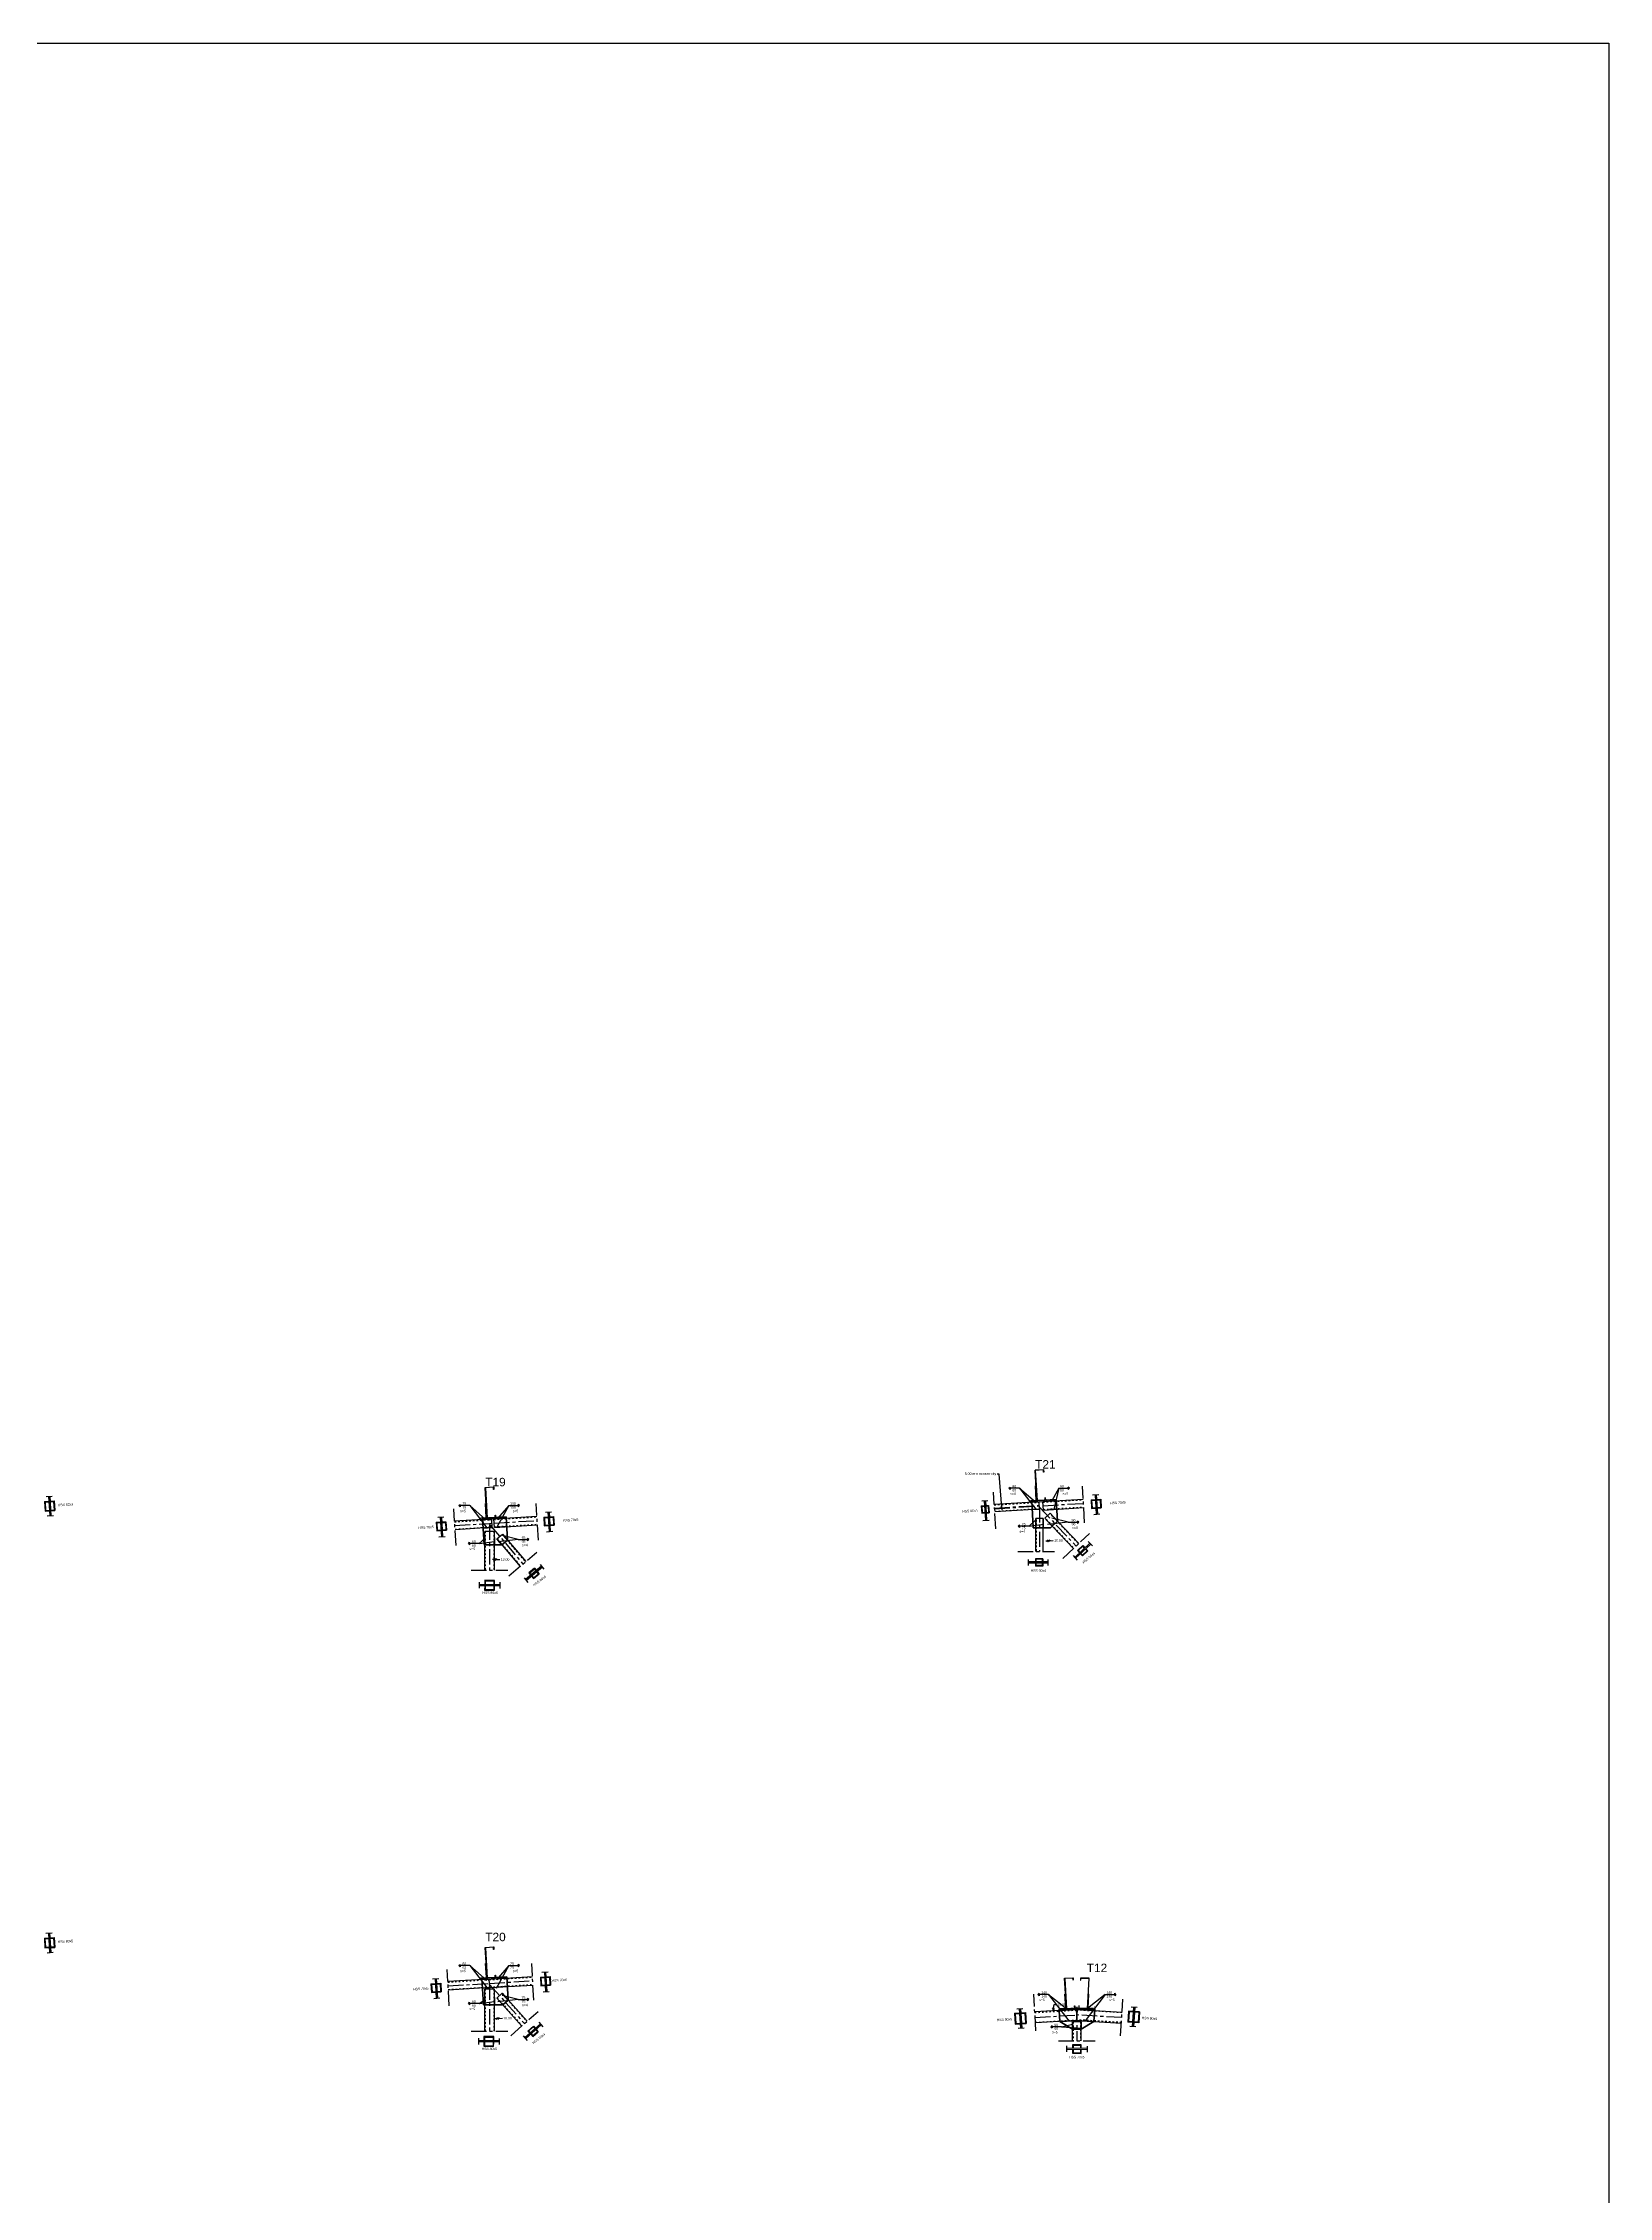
# Model space of a CAD drawing. Header units: inches. Extents: x -15 to 1885144, y -42615 to 866270.
# Drawn here: x 871422 to 884218, y 69662 to 87263 of the extents above; entities that cross this region are included whole.
import ezdxf

# ---------------------------------------------------------------- set-up
doc = ezdxf.new("R2010")
doc.units = ezdxf.units.IN
doc.header["$LTSCALE"] = 100
doc.header["$MEASUREMENT"] = 0
doc.linetypes.add('CENTER', pattern=[2, 1.25, -0.25, 0.25, -0.25])
doc.linetypes.add('dash line', pattern=[30, 12, -18])
for name, color, linetype in [('bolt', 1, 'Continuous'), ('sections', 3, 'Continuous'), ('sections Dimensions', 6, 'Continuous'), ('text', 3, 'Continuous')]:
    doc.layers.add(name, color=color, linetype=linetype)
doc.layers.add('gusset plate', color=1, linetype='Continuous', lineweight=35)
doc.layers.add('weld', color=2, linetype='Continuous', lineweight=35)
doc.styles.get("Standard").update_dxf_attribs({"font": 'arial.ttf'})
doc.dimstyles.new('connections', dxfattribs={"dimtxt": 20, "dimasz": 15, "dimexe": 0.0625, "dimexo": 0.0625, "dimgap": 10, "dimtad": 0, "dimtih": 1, "dimtoh": 1, "dimzin": 0, "dimdsep": 46, "dimtxsty": 'Standard', "dimblk": 'OBLIQUE', "dimcen": 0.09, "dimse1": 1, "dimse2": 1, "dimclrd": 256, "dimclre": 256, "dimclrt": 256, "dimadec": 0, "dimazin": 0, "dimtfac": 1, "dimtofl": 0, "dimtmove": 0, "dimatfit": 3, "dimfxl": 1, "dimtfillclr": 256, "dimtolj": 1, "dimtzin": 0, "dimlwe": -1, "dimarcsym": 0})

# ---------------------------------------------------------------- blocks, each defined once
blk = doc.blocks.new('_Oblique')
at = {"color": 0, "linetype": 'ByBlock', "lineweight": -2}
blk.add_line((-0.5, -0.5), (0.5, 0.5), dxfattribs=at)
blk = doc.blocks.new('*D643')
at = {"layer": 'Defpoints', "color": 0, "linetype": 'dash line', "transparency": 16777216}
for p in [(875111, 75032), (875121, 75042), (875111, 74871)]:
    blk.add_point(p, dxfattribs=at)
at = {"layer": 'sections Dimensions', "lineweight": -2, "transparency": 16777216}
for p, q in [((875111, 74871), (875096, 74871)), ((875121, 74871), (875155, 74871))]:
    blk.add_line(p, q, dxfattribs=at)
at = {"layer": 'sections Dimensions', "linetype": 'dash line', "lineweight": -2, "transparency": 16777216, "xscale": 15, "yscale": 15, "zscale": 15}
blk.add_blockref('_Oblique', (875111, 74871), dxfattribs=at)
at = {"layer": 'sections Dimensions', "linetype": 'dash line', "lineweight": -2, "transparency": 16777216, "xscale": 15, "yscale": 15, "zscale": 15, "rotation": 180}
blk.add_blockref('_Oblique', (875121, 74871), dxfattribs=at)
at = {"layer": 'sections Dimensions', "linetype": 'dash line', "transparency": 16777216, "insert": (875198, 74871), "char_height": 20, "attachment_point": 5}
blk.add_mtext('\\A1;10.00', dxfattribs=at)
blk = doc.blocks.new('*D644')
at = {"layer": 'Defpoints', "color": 0, "linetype": 'dash line', "transparency": 16777216}
for p in [(875129, 71287), (875120, 71276), (875132, 71119)]:
    blk.add_point(p, dxfattribs=at)
at = {"layer": 'sections Dimensions', "lineweight": -2, "transparency": 16777216}
for p, q in [((875132, 71119), (875117, 71118)), ((875142, 71120), (875176, 71122))]:
    blk.add_line(p, q, dxfattribs=at)
at = {"layer": 'sections Dimensions', "linetype": 'dash line', "lineweight": -2, "transparency": 16777216, "xscale": 15, "yscale": 15, "zscale": 15}
for p, rotation in [((875132, 71119), 4.191707675257433), ((875142, 71120), 184.1917076752574)]:
    blk.add_blockref('_Oblique', p, dxfattribs=dict(at, rotation=rotation))
at = {"layer": 'sections Dimensions', "linetype": 'dash line', "transparency": 16777216, "insert": (875218, 71122), "char_height": 20, "attachment_point": 5}
blk.add_mtext('\\A1;10.00', dxfattribs=at)
blk = doc.blocks.new('*D645')
at = {"layer": 'Defpoints', "color": 0, "linetype": 'dash line', "transparency": 16777216}
for p in [(879617, 75179), (879626, 75190), (879633, 75023)]:
    blk.add_point(p, dxfattribs=at)
at = {"layer": 'sections Dimensions', "lineweight": -2, "transparency": 16777216}
for p, q in [((879633, 75023), (879618, 75021)), ((879643, 75024), (879677, 75027))]:
    blk.add_line(p, q, dxfattribs=at)
at = {"layer": 'sections Dimensions', "linetype": 'dash line', "lineweight": -2, "transparency": 16777216, "xscale": 15, "yscale": 15, "zscale": 15}
for p, rotation in [((879633, 75023), 5.763070522741756), ((879643, 75024), 185.7630705227417)]:
    blk.add_blockref('_Oblique', p, dxfattribs=dict(at, rotation=rotation))
at = {"layer": 'sections Dimensions', "linetype": 'dash line', "transparency": 16777216, "insert": (879720, 75027), "char_height": 20, "attachment_point": 5}
blk.add_mtext('\\A1;10.00', dxfattribs=at)
blk = doc.blocks.new('*D646')
at = {"layer": 'Defpoints', "color": 0, "linetype": 'dash line', "transparency": 16777216}
for p in [(879147, 75288), (879147, 75283), (879256, 75297)]:
    blk.add_point(p, dxfattribs=at)
at = {"layer": 'sections Dimensions', "lineweight": -2, "transparency": 16777216}
for p, q in [((879235, 75569), (879220, 75569)), ((879256, 75297), (879235, 75569)), ((879257, 75292), (879258, 75277))]:
    blk.add_line(p, q, dxfattribs=at)
at = {"layer": 'sections Dimensions', "linetype": 'dash line', "lineweight": -2, "transparency": 16777216, "xscale": 15, "yscale": 15, "zscale": 15}
for p, rotation in [((879256, 75297), 274.4158042321718), ((879257, 75292), 94.41580423217177)]:
    blk.add_blockref('_Oblique', p, dxfattribs=dict(at, rotation=rotation))
at = {"layer": 'sections Dimensions', "linetype": 'dash line', "transparency": 16777216, "insert": (879083, 75569), "char_height": 20, "attachment_point": 5}
blk.add_mtext('\\A1;5.00 mm eccentricity', dxfattribs=at)
blk = doc.blocks.new('*D647')
at = {"layer": 'Defpoints', "color": 0, "linetype": 'CENTER', "transparency": 16777216}
for p in [(879680, 71205), (879726, 71185), (879728, 71195)]:
    blk.add_point(p, dxfattribs=at)
at = {"layer": 'sections Dimensions', "lineweight": -2, "transparency": 16777216}
for p, q in [((879678, 71195), (879675, 71180)), ((879680, 71205), (879686, 71235)), ((879686, 71235), (879701, 71235))]:
    blk.add_line(p, q, dxfattribs=at)
at = {"layer": 'sections Dimensions', "linetype": 'CENTER', "lineweight": -2, "transparency": 16777216, "xscale": 15, "yscale": 15, "zscale": 15}
for p, rotation in [((879678, 71195), 78.49659906149323), ((879680, 71205), 258.4965990614932)]:
    blk.add_blockref('_Oblique', p, dxfattribs=dict(at, rotation=rotation))
at = {"layer": 'sections Dimensions', "linetype": 'CENTER', "transparency": 16777216, "insert": (879744, 71235), "char_height": 20, "attachment_point": 5}
blk.add_mtext('\\A1;10.35', dxfattribs=at)

msp = doc.modelspace()

# ---------------------------------------------------------------- hatches: boundary and pattern name
at = {"layer": 'bolt', "ltscale": 10}
h = msp.add_hatch(color=256, dxfattribs=at)
h.dxf.hatch_style = 1
h.paths.add_polyline_path([(879537.044, 75461.81), (879532.053, 75461.511), (879532.652, 75451.529), (879537.643, 75451.828)])
h = msp.add_hatch(color=256, dxfattribs=at)
h.dxf.hatch_style = 1
h.paths.add_polyline_path([(875043.268, 75319.545), (875038.277, 75319.245), (875038.876, 75309.263), (875043.867, 75309.563)])
h = msp.add_hatch(color=256, dxfattribs=at)
h.dxf.hatch_style = 1
h.paths.add_polyline_path([(875043.557, 71560.683), (875038.566, 71560.384), (875039.165, 71550.401), (875044.156, 71550.701)])
h = msp.add_hatch(color=256, dxfattribs=at)
h.dxf.hatch_style = 1
h.paths.add_polyline_path([(879778.309, 71308.718), (879773.318, 71308.419), (879773.917, 71298.437), (879778.908, 71298.736)])
h = msp.add_hatch(color=256, dxfattribs=at)
h.dxf.hatch_style = 1
h.paths.add_polyline_path([(879963.177, 71308.718), (879968.168, 71308.419), (879967.569, 71298.437), (879962.578, 71298.736)])

# ---------------------------------------------------------------- linework, layer by layer
for p, q in [((879532.053, 75461.511), (879537.044, 75461.81)), ((879532.652, 75451.529), (879537.643, 75451.828)), ((875038.277, 75319.245), (875043.268, 75319.545)), ((875038.876, 75309.263), (875043.867, 75309.563)), ((875038.566, 71560.384), (875043.557, 71560.683)), ((875039.165, 71550.401), (875044.156, 71550.701)), ((879773.318, 71308.419), (879778.309, 71308.718)), ((879773.917, 71298.437), (879778.908, 71298.736)), ((879967.569, 71298.437), (879962.578, 71298.736)), ((879968.168, 71308.419), (879963.177, 71308.718))]:
    msp.add_line(p, q, dxfattribs=at)
at = {"layer": 'gusset plate'}
for p, q in [((879702.446, 75361.537), (879501.564, 75349.484)), ((875205.868, 75219.103), (875012.952, 75207.528)), ((875212.731, 71460.636), (875007.702, 71448.334))]:
    msp.add_line(p, q, dxfattribs=at)
at = {"layer": 'gusset plate', "linetype": 'dash line'}
for p, q in [((879514.728, 75130.089), (879501.564, 75349.484)), ((879713.035, 75185.059), (879702.446, 75361.537)), ((875012.953, 75207.528), (875026.764, 74992.76)), ((875205.868, 75219.103), (875218.093, 75028.991)), ((875031.198, 74990.2), (875026.764, 74992.76)), ((875172.319, 74990.2), (875031.198, 74990.2)), ((875020.723, 71231.321), (875007.702, 71448.334)), ((875224.12, 71270.817), (875212.731, 71460.636)), ((879870.743, 71204.095), (879725.005, 71195.32)), ((879870.743, 71204.095), (880016.481, 71195.32)), ((879835.743, 71031.787), (879905.743, 71031.787))]:
    msp.add_line(p, q, dxfattribs=at)
at = {"layer": 'gusset plate', "ltscale": 10}
for p, q in [((879713.035, 75185.059), (879654.766, 75130.089)), ((875172.319, 74990.2), (875218.093, 75028.991)), ((879530.06, 75130.089), (879514.728, 75130.089)), ((879654.766, 75130.089), (879530.06, 75130.089)), ((875031.198, 71231.321), (875020.723, 71231.321)), ((875111.198, 71230.856), (875031.198, 71231.321)), ((875179.363, 71230.856), (875111.198, 71230.856)), ((875179.363, 71230.856), (875224.12, 71270.817)), ((879725.604, 71185.34), (879725.005, 71195.32)), ((879730.994, 71095.502), (879725.604, 71185.34)), ((880010.491, 71095.502), (880016.481, 71195.32))]:
    msp.add_line(p, q, dxfattribs=at)
at = {"layer": 'gusset plate', "ltscale": 0.01}
for p, q in [((879730.994, 71095.502), (879835.743, 71031.787)), ((880010.491, 71095.502), (879905.743, 71031.787))]:
    msp.add_line(p, q, dxfattribs=at)
at = {"layer": 'sections', "ltscale": 10}
for p, q in [((879528.659, 75601.559), (879598.534, 75605.751)), ((879543.632, 75352.008), (879528.659, 75601.559)), ((879596.657, 75603.635), (879530.776, 75599.682)), ((879530.776, 75599.682), (879545.509, 75354.124)), ((879597.735, 75585.668), (879596.657, 75603.635)), ((879599.732, 75585.787), (879597.735, 75585.668)), ((879598.534, 75605.751), (879599.732, 75585.787)), ((875034.883, 75459.294), (875104.757, 75463.486)), ((875049.856, 75209.742), (875034.883, 75459.294)), ((875102.881, 75461.37), (875036.999, 75457.417)), ((875036.999, 75457.417), (875051.733, 75211.859)), ((875103.959, 75443.402), (875102.881, 75461.37)), ((875105.955, 75443.522), (875103.959, 75443.402)), ((875104.757, 75463.486), (875105.955, 75443.522)), ((879493.423, 75354.004), (879538.342, 75356.699)), ((879493.722, 75349.013), (879493.423, 75354.004)), ((879543.632, 75352.008), (879493.722, 75349.013)), ((879538.342, 75356.699), (879531.454, 75471.493)), ((879561.681, 75353.091), (879543.632, 75352.008)), ((879545.509, 75354.124), (879611.391, 75358.077)), ((879610.313, 75376.045), (879612.309, 75376.164)), ((879611.391, 75358.077), (879610.313, 75376.045)), ((879612.309, 75376.164), (879613.507, 75356.2)), ((874999.646, 75211.739), (875044.566, 75214.434)), ((874999.946, 75206.748), (874999.646, 75211.739)), ((875049.856, 75209.742), (874999.946, 75206.748)), ((875044.566, 75214.434), (875037.678, 75329.228)), ((875067.904, 75210.825), (875049.856, 75209.742)), ((875051.733, 75211.859), (875117.614, 75215.811)), ((875116.536, 75233.779), (875118.533, 75233.899)), ((875117.614, 75215.811), (875116.536, 75233.779)), ((875118.533, 75233.899), (875119.731, 75213.935)), ((875035.172, 71700.432), (875105.046, 71704.624)), ((875050.145, 71450.88), (875035.172, 71700.432)), ((875103.17, 71702.508), (875037.288, 71698.555)), ((875037.288, 71698.555), (875052.022, 71452.997)), ((875104.248, 71684.54), (875103.17, 71702.508)), ((875106.244, 71684.66), (875104.248, 71684.54)), ((875105.046, 71704.624), (875106.244, 71684.66)), ((875044.855, 71455.572), (875037.967, 71570.366)), ((875116.825, 71474.917), (875118.822, 71475.037)), ((875117.903, 71456.95), (875116.825, 71474.917)), ((875118.822, 71475.037), (875120.019, 71455.073)), ((874999.935, 71452.877), (875044.855, 71455.572)), ((875000.235, 71447.886), (874999.935, 71452.877)), ((875050.145, 71450.88), (875000.235, 71447.886)), ((875068.193, 71451.963), (875050.145, 71450.88)), ((875052.022, 71452.997), (875117.903, 71456.95)), ((879769.924, 71448.467), (879839.798, 71452.659)), ((879784.897, 71198.916), (879769.924, 71448.467)), ((879837.922, 71450.543), (879772.04, 71446.59)), ((879772.04, 71446.59), (879786.774, 71201.032)), ((879779.607, 71203.607), (879772.719, 71318.401)), ((879839, 71432.576), (879837.922, 71450.543)), ((879840.996, 71432.695), (879839, 71432.576)), ((879839.798, 71452.659), (879840.996, 71432.695)), ((879901.687, 71452.659), (879900.489, 71432.695)), ((879900.489, 71432.695), (879902.486, 71432.576)), ((879971.561, 71448.467), (879901.687, 71452.659)), ((879902.486, 71432.576), (879903.564, 71450.543)), ((879903.564, 71450.543), (879969.445, 71446.59)), ((879969.445, 71446.59), (879954.712, 71201.032)), ((879956.588, 71198.916), (879971.561, 71448.467)), ((879961.879, 71203.607), (879968.766, 71318.401)), ((879723.807, 71215.286), (879725.803, 71215.406)), ((879734.687, 71200.912), (879779.607, 71203.607)), ((879734.987, 71195.921), (879734.687, 71200.912)), ((879784.897, 71198.916), (879734.987, 71195.921)), ((879802.945, 71199.999), (879784.897, 71198.916)), ((879786.774, 71201.032), (879852.655, 71204.985)), ((879851.577, 71222.953), (879853.574, 71223.072)), ((879852.655, 71204.985), (879851.577, 71222.953)), ((879853.574, 71223.072), (879854.771, 71203.108)), ((879887.912, 71223.072), (879886.714, 71203.108)), ((879889.908, 71222.953), (879887.912, 71223.072)), ((879888.83, 71204.985), (879889.908, 71222.953)), ((879954.712, 71201.032), (879888.83, 71204.985)), ((879938.54, 71199.999), (879956.588, 71198.916)), ((879956.588, 71198.916), (880006.499, 71195.921)), ((880006.798, 71200.912), (879961.879, 71203.607)), ((880006.499, 71195.921), (880006.798, 71200.912)), ((880015.682, 71215.406), (880017.679, 71215.286))]:
    msp.add_line(p, q, dxfattribs=at)
at = {"layer": 'sections'}
for p, q in [((871433.404, 75345.213), (871469.238, 75347.364)), ((871438.694, 75340.522), (871469.537, 75342.372)), ((871466.844, 75387.265), (871476.423, 75227.606)), ((871476.826, 75387.864), (871486.405, 75228.205)), ((871479.22, 75347.962), (871513.26, 75350.005)), ((871479.519, 75342.971), (871508.568, 75344.714)), ((879112.953, 75351.185), (879122.532, 75191.526)), ((879122.935, 75351.784), (879132.514, 75192.125)), ((879561.98, 75343.09), (879195.807, 75321.12)), ((879593.157, 75344.961), (879922.392, 75364.715)), ((879986.105, 75358.52), (880021.939, 75360.67)), ((879991.396, 75353.829), (880022.239, 75355.679)), ((880019.545, 75400.572), (880029.125, 75240.913)), ((880029.527, 75401.17), (880039.107, 75241.511)), ((880031.921, 75361.269), (880065.962, 75363.312)), ((880032.221, 75356.278), (880061.27, 75358.021)), ((871438.195, 75265.357), (871474.029, 75267.507)), ((871442.887, 75270.648), (871473.73, 75272.498)), ((871483.712, 75273.097), (871512.761, 75274.84)), ((871484.011, 75268.106), (871518.051, 75270.148)), ((874634.794, 75174.731), (874670.628, 75176.881)), ((874640.084, 75170.039), (874670.927, 75171.89)), ((874668.234, 75216.782), (874677.813, 75057.123)), ((874678.216, 75217.381), (874687.795, 75057.722)), ((874680.61, 75177.48), (874714.65, 75179.522)), ((874680.909, 75172.489), (874709.959, 75174.232)), ((875068.204, 75200.825), (874785.555, 75183.866)), ((875068.204, 75200.825), (875068.503, 75200.843)), ((875107.031, 75203.155), (875458.323, 75224.233)), ((875514.448, 75217.054), (875550.282, 75219.204)), ((875519.739, 75212.362), (875550.582, 75214.213)), ((875547.888, 75259.105), (875557.468, 75099.446)), ((875557.87, 75259.704), (875567.45, 75100.045)), ((875560.264, 75219.803), (875594.305, 75221.845)), ((875560.564, 75214.812), (875589.613, 75216.554)), ((879089.495, 75309.732), (879115.347, 75311.283)), ((879093.727, 75305.979), (879115.586, 75307.29)), ((879096.842, 75254.072), (879118.701, 75255.384)), ((879125.329, 75311.882), (879149.387, 75313.326)), ((879125.568, 75307.889), (879145.634, 75309.093)), ((879128.683, 75255.983), (879148.748, 75257.187)), ((879565.873, 75283.216), (879199.401, 75261.228)), ((879595.06, 75205.089), (879535.06, 75205.089)), ((879535.06, 74935.091), (879535.06, 75174.35)), ((879562.665, 75333.114), (879562.964, 75333.132)), ((879595.06, 74935.091), (879595.06, 75174.35)), ((879597.35, 75275.087), (879926.584, 75294.841)), ((879607.631, 75209.351), (879651.275, 75250.525)), ((879620.648, 75195.554), (879842.905, 74959.962)), ((879664.292, 75236.727), (879886.548, 75001.135)), ((879990.298, 75288.646), (880026.132, 75290.796)), ((879994.989, 75293.936), (880025.832, 75295.787)), ((880035.814, 75296.386), (880064.864, 75298.129)), ((880036.114, 75291.395), (880070.154, 75293.437)), ((874638.986, 75104.857), (874674.82, 75107.007)), ((874643.678, 75110.147), (874674.521, 75111.998)), ((874684.503, 75112.596), (874713.552, 75114.339)), ((874684.802, 75107.605), (874718.843, 75109.648)), ((875072.696, 75130.969), (874789.747, 75113.992)), ((875111.198, 75100.2), (875031.198, 75100.2)), ((875031.198, 74783.616), (875031.198, 75032.079)), ((875072.696, 75130.969), (875092.995, 75132.187)), ((875111.198, 74783.616), (875111.198, 75032.079)), ((875111.224, 75133.281), (875462.515, 75154.358)), ((875130.295, 75039.788), (875176.069, 75078.579)), ((875130.295, 75039.788), (875321.215, 74814.502)), ((875176.069, 75078.579), (875366.989, 74853.293)), ((875518.641, 75147.179), (875554.475, 75149.329)), ((875523.332, 75152.47), (875554.175, 75154.32)), ((875564.157, 75154.919), (875593.206, 75156.662)), ((875564.457, 75149.928), (875598.497, 75151.971)), ((879977.279, 75003.656), (879852.653, 74888.034)), ((879984.08, 74996.325), (879859.454, 74880.703)), ((879919.955, 74984.576), (879875.97, 74943.768)), ((875496.211, 74815.017), (875365.607, 74706.194)), ((875502.612, 74807.335), (875372.008, 74698.512)), ((879631.891, 74850.776), (879471.945, 74850.776)), ((879631.891, 74840.776), (879471.945, 74840.776)), ((879535.918, 74872.674), (879535.918, 74850.776)), ((879535.918, 74840.776), (879535.918, 74820.674)), ((879587.918, 74872.674), (879587.918, 74850.776)), ((879587.918, 74840.776), (879587.918, 74820.674)), ((879591.918, 74876.674), (879591.918, 74850.776)), ((879591.918, 74840.776), (879591.918, 74816.674)), ((879858.448, 74928.376), (879858.452, 74928.371)), ((879875.97, 74943.768), (879893.002, 74925.41)), ((879881.623, 74943.556), (879919.739, 74978.918)), ((879881.623, 74943.556), (879895.924, 74928.142)), ((879897.248, 74962.985), (879897.325, 74962.899)), ((879899.803, 74918.079), (879916.778, 74899.783)), ((879902.725, 74920.811), (879916.99, 74905.436)), ((879916.778, 74899.783), (879960.763, 74940.59)), ((879916.99, 74905.436), (879955.105, 74940.798)), ((875156.112, 74654.627), (874986.118, 74656.045)), ((875156.195, 74664.626), (874986.201, 74666.044)), ((875031.116, 74655.586), (875030.891, 74620.67)), ((875031.492, 74700.668), (875031.2, 74665.669)), ((875111.375, 74700.001), (875031.492, 74700.668)), ((875036.116, 74655.553), (875035.866, 74625.629)), ((875036.45, 74695.626), (875036.199, 74665.552)), ((875036.45, 74695.626), (875106.447, 74695.042)), ((875106.114, 74655.119), (875105.863, 74625.045)), ((875106.447, 74695.042), (875106.198, 74665.118)), ((875110.898, 74620.003), (875111.114, 74655.085)), ((875111.198, 74665.085), (875111.375, 74700.001)), ((875373.541, 74746.171), (875373.545, 74746.166)), ((875437.953, 74799.016), (875391.858, 74760.608)), ((875391.858, 74760.608), (875407.888, 74741.37)), ((875397.491, 74760.096), (875437.436, 74793.378)), ((875397.491, 74760.096), (875410.951, 74743.942)), ((875414.129, 74778.665), (875414.201, 74778.575)), ((875414.289, 74733.687), (875430.266, 74714.513)), ((875417.353, 74736.259), (875430.778, 74720.146)), ((875430.266, 74714.513), (875476.361, 74752.921)), ((875430.778, 74720.146), (875470.722, 74753.429)), ((875030.891, 74620.67), (875110.898, 74620.003)), ((875035.866, 74625.629), (875105.863, 74625.045)), ((871466.113, 71818.509), (871475.692, 71658.85)), ((871476.095, 71819.108), (871485.674, 71659.449)), ((871432.673, 71776.458), (871468.507, 71778.608)), ((871437.464, 71696.602), (871473.298, 71698.752)), ((871437.964, 71771.767), (871468.806, 71773.617)), ((871442.156, 71701.892), (871472.999, 71703.743)), ((871478.489, 71779.207), (871512.529, 71781.25)), ((871478.788, 71774.216), (871507.838, 71775.959)), ((871482.981, 71704.342), (871512.03, 71706.085)), ((871483.28, 71699.351), (871517.321, 71701.393)), ((875068.204, 71441.946), (875421.465, 71463.142)), ((875519.521, 71499.07), (875529.101, 71339.411)), ((875529.503, 71499.669), (875539.083, 71340.01)), ((875531.897, 71459.768), (875565.938, 71461.81)), ((874592.04, 71403.358), (874627.874, 71405.508)), ((874596.233, 71333.484), (874632.067, 71335.634)), ((874597.331, 71398.667), (874628.174, 71400.517)), ((874600.924, 71338.775), (874631.767, 71340.625)), ((874625.48, 71445.41), (874635.06, 71285.751)), ((874635.462, 71446.009), (874645.042, 71286.35)), ((874637.856, 71406.107), (874671.897, 71408.15)), ((874638.156, 71401.116), (874667.205, 71402.859)), ((874641.749, 71341.224), (874670.799, 71342.967)), ((874642.049, 71336.233), (874676.089, 71338.275)), ((875068.204, 71441.946), (874730.055, 71421.657)), ((875072.696, 71372.09), (874734.248, 71351.783)), ((875111.198, 71359.6), (875031.198, 71359.6)), ((875072.696, 71372.09), (875425.657, 71393.268)), ((875129.412, 71286.801), (875174.169, 71326.762)), ((875129.412, 71286.801), (875333.617, 71058.092)), ((875174.169, 71326.762), (875378.373, 71098.053)), ((875486.081, 71457.019), (875521.915, 71459.169)), ((875490.274, 71387.145), (875526.108, 71389.295)), ((875491.372, 71452.327), (875522.215, 71454.178)), ((875494.966, 71392.435), (875525.808, 71394.286)), ((875532.197, 71454.777), (875561.246, 71456.52)), ((875535.79, 71394.885), (875564.84, 71396.628)), ((875536.09, 71389.894), (875570.13, 71391.936)), ((875031.198, 71016.347), (875031.198, 71273.2)), ((875111.198, 71016.347), (875111.198, 71273.2)), ((879361.361, 71163.486), (879451.2, 71168.876)), ((879366.652, 71158.794), (879446.508, 71163.585)), ((879400.092, 71200.845), (879409.671, 71041.186)), ((879410.074, 71201.444), (879419.653, 71041.785)), ((879865.352, 71193.725), (879526.755, 71173.409)), ((879876.133, 71193.725), (880239.53, 71171.921)), ((880381.743, 71173.914), (880291.905, 71179.304)), ((880376.453, 71169.222), (880296.596, 71174.013)), ((880333.031, 71211.872), (880323.451, 71052.213)), ((880343.013, 71211.273), (880333.433, 71051.614)), ((875149.903, 70936.726), (874979.908, 70938.144)), ((875025.199, 70972.767), (875024.907, 70937.768)), ((875105.082, 70972.101), (875025.199, 70972.767)), ((875030.157, 70967.726), (875029.906, 70937.652)), ((875030.157, 70967.726), (875100.154, 70967.142)), ((875100.154, 70967.142), (875099.905, 70937.218)), ((875104.905, 70937.185), (875105.082, 70972.101)), ((875486.859, 71074.602), (875359.11, 70962.441)), ((875493.457, 71067.087), (875365.708, 70954.926)), ((875366.008, 71002.609), (875366.013, 71002.604)), ((875429.034, 71057.101), (875383.946, 71017.515)), ((875383.946, 71017.515), (875400.468, 70998.697)), ((875389.591, 71017.148), (875428.662, 71051.451)), ((875389.591, 71017.148), (875403.464, 71001.347)), ((875405.743, 71036.141), (875405.818, 71036.052)), ((875407.066, 70991.182), (875423.532, 70972.427)), ((875410.062, 70993.833), (875423.899, 70978.072)), ((875423.532, 70972.427), (875468.62, 71012.013)), ((875423.899, 70978.072), (875462.97, 71012.375)), ((879366.751, 71073.647), (879456.59, 71079.037)), ((879371.443, 71078.938), (879451.299, 71083.729)), ((879870.743, 71103.887), (879532.145, 71083.571)), ((879835.743, 70937.092), (879835.743, 71091.787)), ((879905.743, 71091.787), (879835.743, 71091.787)), ((879870.743, 71103.887), (880234.14, 71082.083)), ((879905.743, 70937.092), (879905.743, 71091.787)), ((880376.353, 71084.075), (880286.514, 71089.465)), ((880371.661, 71089.366), (880291.805, 71094.157)), ((875149.819, 70926.726), (874979.825, 70928.144)), ((875024.823, 70927.685), (875024.598, 70892.77)), ((875024.598, 70892.77), (875104.605, 70892.102)), ((875029.823, 70927.652), (875029.573, 70897.728)), ((875029.573, 70897.728), (875099.57, 70897.144)), ((875099.821, 70927.218), (875099.57, 70897.144)), ((875104.605, 70892.102), (875104.821, 70927.185)), ((879955.656, 70864.761), (879785.662, 70866.179)), ((879955.74, 70874.761), (879785.746, 70876.178)), ((879835.66, 70865.72), (879835.411, 70835.763)), ((879835.411, 70835.763), (879905.408, 70835.179)), ((879835.994, 70905.76), (879835.744, 70875.72)), ((879905.992, 70905.176), (879835.994, 70905.76)), ((879840.66, 70865.687), (879840.452, 70840.721)), ((879840.452, 70840.721), (879900.45, 70840.221)), ((879840.952, 70900.719), (879840.744, 70875.686)), ((879840.952, 70900.719), (879900.95, 70900.218)), ((879900.658, 70865.253), (879900.45, 70840.221)), ((879900.95, 70900.218), (879900.742, 70875.253)), ((879905.408, 70835.179), (879905.658, 70865.22)), ((879905.742, 70875.219), (879905.992, 70905.176))]:
    msp.add_line(p, q, dxfattribs=at)
at = {"layer": 'sections', "linetype": 'CENTER'}
for p, q in [((871433.404, 75345.213), (871438.195, 75265.357)), ((871438.694, 75340.522), (871442.887, 75270.648)), ((871446.879, 75386.067), (871496.79, 75389.062)), ((871508.568, 75344.714), (871512.761, 75274.84)), ((871513.26, 75350.005), (871518.051, 75270.148)), ((879092.989, 75349.987), (879142.899, 75352.981)), ((879207.786, 75121.479), (879189.818, 75420.941)), ((879934.071, 75170.065), (879916.103, 75469.527)), ((879986.105, 75358.52), (879990.298, 75288.646)), ((879991.396, 75353.829), (879994.989, 75293.936)), ((879999.581, 75399.374), (880049.491, 75402.368)), ((880061.27, 75358.021), (880064.864, 75298.129)), ((880065.962, 75363.312), (880070.154, 75293.437)), ((871456.459, 75226.408), (871506.369, 75229.403)), ((874634.794, 75174.731), (874638.986, 75104.857)), ((874640.084, 75170.039), (874643.678, 75110.147)), ((874648.27, 75215.584), (874698.18, 75218.579)), ((874709.959, 75174.232), (874713.552, 75114.339)), ((874714.65, 75179.522), (874718.843, 75109.648)), ((874797.533, 74984.225), (874779.566, 75283.687)), ((874787.651, 75148.929), (875070.599, 75165.906)), ((875070.599, 75165.906), (875090.899, 75167.124)), ((875109.128, 75168.218), (875460.419, 75189.295)), ((875470.002, 75029.582), (875452.034, 75329.044)), ((875514.448, 75217.054), (875518.641, 75147.179)), ((875519.739, 75212.362), (875523.332, 75152.47)), ((875527.924, 75257.907), (875577.834, 75260.902)), ((875589.613, 75216.554), (875593.206, 75156.662)), ((875594.305, 75221.845), (875598.497, 75151.971)), ((879089.495, 75309.732), (879093.089, 75249.84)), ((879093.727, 75305.979), (879096.842, 75254.072)), ((879102.568, 75190.328), (879152.478, 75193.322)), ((879145.634, 75309.093), (879148.748, 75257.187)), ((879149.387, 75313.326), (879152.981, 75253.433)), ((879197.604, 75291.174), (879564.076, 75313.162)), ((879197.903, 75286.183), (879564.376, 75308.171)), ((879565.06, 75298.195), (879565.06, 74935.091)), ((879565.06, 75298.195), (879864.727, 74980.548)), ((879595.253, 75310.024), (879924.488, 75329.778)), ((880009.161, 75239.715), (880059.071, 75242.709)), ((874657.849, 75055.925), (874707.759, 75058.92)), ((875071.198, 75155.924), (875071.198, 74783.616)), ((875071.198, 75155.924), (875344.102, 74833.898)), ((875537.503, 75098.248), (875587.414, 75101.243)), ((879755.618, 74877.615), (879973.836, 75083.481)), ((879963.695, 75018.297), (879997.664, 74981.683)), ((875229.668, 74736.919), (875458.537, 74930.876)), ((875483.426, 74830.361), (875515.397, 74791.991)), ((879389.06, 74935.091), (879689.06, 74935.091)), ((879471.945, 74870.776), (879471.945, 74820.776)), ((879591.918, 74876.674), (879531.918, 74876.674)), ((879591.918, 74816.674), (879531.918, 74816.674)), ((879587.918, 74872.674), (879535.918, 74872.674)), ((879587.918, 74820.674), (879535.918, 74820.674)), ((879631.891, 74870.776), (879631.891, 74820.776)), ((879839.069, 74902.675), (879873.038, 74866.061)), ((874921.198, 74783.616), (875221.198, 74783.616)), ((874986.368, 74686.016), (874985.951, 74636.073)), ((875156.362, 74684.598), (875155.945, 74634.655)), ((875352.822, 74721.538), (875384.793, 74683.168)), ((871446.149, 71817.312), (871496.059, 71820.306)), ((871432.673, 71776.458), (871437.464, 71696.602)), ((871437.964, 71771.767), (871442.156, 71701.892)), ((871455.728, 71657.653), (871505.639, 71660.647)), ((871507.838, 71775.959), (871512.03, 71706.085)), ((871512.529, 71781.25), (871517.321, 71701.393)), ((874742.034, 71222.016), (874724.066, 71521.478)), ((875433.144, 71268.492), (875415.176, 71567.953)), ((875499.557, 71497.873), (875549.467, 71500.867)), ((875565.938, 71461.81), (875570.13, 71391.936)), ((874592.04, 71403.358), (874596.233, 71333.484)), ((874597.331, 71398.667), (874600.924, 71338.775)), ((874605.516, 71444.212), (874655.426, 71447.206)), ((874615.096, 71284.553), (874665.006, 71287.547)), ((874667.205, 71402.859), (874670.799, 71342.967)), ((874671.897, 71408.15), (874676.089, 71338.275)), ((874732.152, 71386.72), (875070.599, 71407.027)), ((875070.599, 71407.027), (875423.561, 71428.205)), ((875071.198, 71397.045), (875071.198, 71016.347)), ((875071.198, 71397.045), (875355.995, 71078.072)), ((875486.081, 71457.019), (875490.274, 71387.145)), ((875491.372, 71452.327), (875494.966, 71392.435)), ((875509.137, 71338.214), (875559.047, 71341.208)), ((875561.246, 71456.52), (875564.84, 71396.628)), ((879536.038, 71018.692), (879518.07, 71318.153)), ((875244.104, 70978.17), (875467.886, 71177.975)), ((879361.361, 71163.486), (879366.751, 71073.647)), ((879366.652, 71158.794), (879371.443, 71078.938)), ((879380.127, 71199.648), (879430.038, 71202.642)), ((879446.508, 71163.585), (879451.299, 71083.729)), ((879451.2, 71168.876), (879456.59, 71079.037)), ((879529.45, 71128.49), (879870.743, 71148.968)), ((879870.743, 71215.675), (879870.743, 70937.092)), ((880236.835, 71127.002), (879870.743, 71148.968)), ((880227.851, 70977.271), (880245.819, 71276.733)), ((880291.905, 71179.304), (880286.514, 71089.465)), ((880296.596, 71174.013), (880291.805, 71094.157)), ((880362.977, 71210.075), (880313.067, 71213.07)), ((880376.453, 71169.222), (880371.661, 71089.366)), ((880381.743, 71173.914), (880376.353, 71084.075)), ((874921.198, 71016.347), (875221.198, 71016.347)), ((874980.075, 70958.115), (874979.658, 70908.173)), ((875150.069, 70956.697), (875149.653, 70906.755)), ((875345.933, 70977.449), (875378.884, 70939.918)), ((875473.682, 71089.61), (875506.634, 71052.079)), ((879389.707, 71039.989), (879439.617, 71042.983)), ((879720.743, 70937.092), (880020.743, 70937.092)), ((880353.397, 71050.416), (880303.487, 71053.411)), ((879785.912, 70896.15), (879785.496, 70846.207)), ((879955.906, 70894.732), (879955.49, 70844.79))]:
    msp.add_line(p, q, dxfattribs=at)
at = {"layer": 'sections', "linetype": 'dash line', "ltscale": 0.01}
for p, q in [((879196.047, 75317.132), (879562.519, 75339.116)), ((879593.457, 75339.97), (879922.691, 75359.725)), ((874785.854, 75178.879), (875068.503, 75195.834)), ((875068.541, 75195.836), (875089.102, 75197.07)), ((875107.331, 75198.164), (875458.622, 75219.242)), ((875110.924, 75138.272), (875462.216, 75159.35)), ((879199.161, 75265.225), (879565.634, 75287.209)), ((879539.06, 75194.155), (879539.06, 74935.091)), ((879591.06, 75194.155), (879591.06, 74935.091)), ((879597.05, 75280.078), (879926.285, 75299.833)), ((879623.557, 75198.299), (879845.814, 74962.707)), ((879663.137, 75232.122), (879883.639, 74998.39)), ((874789.448, 75118.987), (875072.396, 75135.96)), ((875036.198, 75100.2), (875036.198, 74783.616)), ((875072.396, 75135.96), (875092.696, 75137.178)), ((875106.198, 75100.2), (875106.198, 74783.616)), ((875133.347, 75042.374), (875324.267, 74817.088)), ((875173.017, 75075.993), (875363.938, 74850.707)), ((874730.354, 71416.671), (875068.503, 71436.955)), ((874733.948, 71356.778), (875072.396, 71377.081)), ((875036.198, 71359.6), (875036.198, 71016.347)), ((875068.541, 71436.957), (875421.764, 71458.151)), ((875072.396, 71377.081), (875425.358, 71398.26)), ((875106.198, 71357.845), (875106.198, 71016.347)), ((875132.396, 71289.465), (875336.601, 71060.756)), ((875172.888, 71322.191), (875375.39, 71095.389)), ((879527.054, 71168.423), (879865.652, 71188.734)), ((880239.231, 71166.935), (879875.834, 71188.734)), ((879531.846, 71088.566), (879870.443, 71108.878)), ((879840.743, 71091.787), (879840.743, 70937.092)), ((880234.439, 71087.079), (879871.042, 71108.878)), ((879900.743, 71091.787), (879900.743, 70937.092))]:
    msp.add_line(p, q, dxfattribs=at)
at = {"layer": 'sections', "ltscale": 0.01}
for p, q in [((879483.74, 75348.414), (879493.722, 75349.013)), ((879483.74, 75348.414), (879484.339, 75338.432)), ((879484.339, 75338.432), (879561.76, 75343.077)), ((879531.454, 75471.493), (879536.445, 75471.792)), ((879561.681, 75353.091), (879613.507, 75356.2)), ((879562.28, 75343.108), (879624.088, 75346.817)), ((879623.489, 75356.799), (879613.507, 75356.2)), ((879623.489, 75356.799), (879624.088, 75346.817)), ((874989.964, 75206.149), (874999.946, 75206.748)), ((874989.964, 75206.149), (874990.563, 75196.167)), ((874990.563, 75196.167), (875013.595, 75197.549)), ((875037.678, 75329.228), (875042.669, 75329.527)), ((875067.904, 75210.825), (875119.731, 75213.935)), ((875088.803, 75202.061), (875130.311, 75204.552)), ((875129.713, 75214.534), (875119.731, 75213.935)), ((875129.713, 75214.534), (875130.311, 75204.552)), ((875031.198, 75050.2), (875031.198, 75100.2)), ((875111.198, 75050.2), (875111.198, 75100.2)), ((875037.967, 71570.366), (875042.958, 71570.665)), ((874990.253, 71447.287), (875000.235, 71447.886)), ((874990.253, 71447.287), (874990.852, 71437.305)), ((874990.852, 71437.305), (875130.6, 71445.69)), ((875031.198, 71291.321), (875031.198, 71359.6)), ((875068.193, 71451.963), (875120.019, 71455.073)), ((875111.198, 71291.321), (875111.198, 71359.6)), ((875130.001, 71455.672), (875120.019, 71455.073)), ((875130.001, 71455.672), (875130.6, 71445.69)), ((879772.719, 71318.401), (879777.71, 71318.7)), ((879968.766, 71318.401), (879963.775, 71318.7)), ((879725.005, 71195.322), (879734.987, 71195.921)), ((879725.005, 71195.322), (879725.604, 71185.34)), ((879725.604, 71185.34), (879865.352, 71193.725)), ((879802.945, 71199.999), (879854.771, 71203.108)), ((879864.754, 71203.707), (879854.771, 71203.108)), ((879864.754, 71203.707), (879865.352, 71193.725)), ((879876.732, 71203.707), (879876.133, 71193.725)), ((880015.882, 71185.34), (879876.133, 71193.725)), ((879876.732, 71203.707), (879886.714, 71203.108)), ((879938.54, 71199.999), (879886.714, 71203.108)), ((880016.481, 71195.322), (880006.499, 71195.921)), ((880016.481, 71195.322), (880015.882, 71185.34))]:
    msp.add_line(p, q, dxfattribs=at)
at = {"layer": 'sections', "linetype": 'dash line'}
for p, q in [((879565.873, 75283.216), (879562.28, 75343.108)), ((879597.35, 75275.087), (879593.15, 75345.076)), ((875092.995, 75132.187), (875088.803, 75202.061)), ((875111.224, 75133.281), (875107.031, 75203.155)), ((879093.089, 75249.84), (879118.94, 75251.391)), ((879128.922, 75251.99), (879152.981, 75253.433)), ((879919.955, 74984.576), (879936.958, 74966.248)), ((879531.918, 74876.674), (879531.918, 74850.776)), ((879531.918, 74840.776), (879531.918, 74816.674)), ((879934.021, 74963.523), (879919.739, 74978.918)), ((879955.105, 74940.798), (879940.823, 74956.192)), ((879943.76, 74958.917), (879960.763, 74940.59)), ((875450.878, 74777.245), (875437.436, 74793.378)), ((875437.953, 74799.016), (875453.957, 74779.81)), ((875470.722, 74753.429), (875457.28, 74769.562)), ((875460.358, 74772.127), (875476.361, 74752.921)), ((875072.696, 71372.09), (875068.503, 71441.964)), ((879865.352, 71193.725), (879870.743, 71103.887)), ((879870.743, 71103.887), (879876.133, 71193.725)), ((875442.517, 71035.671), (875428.662, 71051.451)), ((875429.034, 71057.101), (875445.528, 71038.314)), ((875462.97, 71012.375), (875449.115, 71028.156)), ((875452.126, 71030.8), (875468.62, 71012.013))]:
    msp.add_line(p, q, dxfattribs=at)
at = {"layer": 'sections'}
msp.add_lwpolyline([(842209.618, 87263.057), (884218.467, 87263.057), (884218.467, 23280.578), (842209.618, 23280.578)], close=True, dxfattribs=at)
at = {"layer": 'sections Dimensions'}
for p, q in [((879315.129, 75453.224), (879325.129, 75463.224)), ((879402.556, 75453.224), (879315.129, 75453.224)), ((879315.129, 75453.224), (879325.129, 75443.224)), ((879325.129, 75453.224), (879325.129, 75463.224)), ((879325.129, 75453.224), (879325.129, 75443.224)), ((879402.556, 75453.224), (879532.403, 75341.316)), ((879402.556, 75453.224), (879535.239, 75281.378)), ((879722.174, 75453.224), (879665.711, 75349.314)), ((879722.174, 75453.224), (879682.717, 75280.235)), ((879722.174, 75453.224), (879809.601, 75453.224)), ((879809.601, 75453.224), (879799.601, 75463.224)), ((879799.601, 75453.224), (879799.601, 75463.224)), ((879809.601, 75453.224), (879799.601, 75443.224)), ((879799.601, 75453.224), (879799.601, 75443.224)), ((874821.267, 75310.953), (874831.267, 75320.953)), ((874908.694, 75310.953), (874821.267, 75310.953)), ((874821.267, 75310.953), (874831.267, 75300.953)), ((874831.267, 75310.953), (874831.267, 75320.953)), ((874831.267, 75310.953), (874831.267, 75300.953)), ((874908.694, 75310.953), (875038.54, 75199.046)), ((874908.694, 75310.953), (875048.769, 75129.533)), ((875228.312, 75310.953), (875130.678, 75134.448)), ((875228.312, 75310.953), (875135.801, 75204.881)), ((875228.312, 75310.953), (875315.739, 75310.953)), ((875315.739, 75310.953), (875305.739, 75320.953)), ((875305.739, 75310.953), (875305.739, 75320.953)), ((875315.739, 75310.953), (875305.739, 75300.953)), ((875305.739, 75310.953), (875305.739, 75300.953)), ((879798.793, 75175.203), (879886.22, 75175.203)), ((879886.22, 75175.203), (879876.22, 75185.203)), ((879876.22, 75175.203), (879876.22, 75185.203)), ((879886.22, 75175.203), (879876.22, 75165.203)), ((879876.22, 75175.203), (879876.22, 75165.203)), ((874898.188, 75001.336), (874908.188, 75011.336)), ((874985.615, 75001.336), (874898.188, 75001.336)), ((874898.188, 75001.336), (874908.188, 74991.336)), ((874908.188, 75001.336), (874908.188, 75011.336)), ((874908.188, 75001.336), (874908.188, 74991.336)), ((875304.931, 75032.933), (875392.358, 75032.933)), ((875392.358, 75032.933), (875382.358, 75042.933)), ((875382.358, 75032.933), (875382.358, 75042.933)), ((875392.358, 75032.933), (875382.358, 75022.933)), ((875382.358, 75032.933), (875382.358, 75022.933)), ((879392.05, 75143.606), (879402.05, 75153.606)), ((879479.477, 75143.606), (879392.05, 75143.606)), ((879392.05, 75143.606), (879402.05, 75133.606)), ((879402.05, 75143.606), (879402.05, 75153.606)), ((879402.05, 75143.606), (879402.05, 75133.606)), ((874821.267, 71552.074), (874831.267, 71562.074)), ((874908.694, 71552.074), (874821.267, 71552.074)), ((874821.267, 71552.074), (874831.267, 71542.074)), ((874831.267, 71552.074), (874831.267, 71562.074)), ((874831.267, 71552.074), (874831.267, 71542.074)), ((874908.694, 71552.074), (875049.408, 71430.8)), ((874908.694, 71552.074), (875056.161, 71361.08)), ((875228.312, 71552.074), (875124.946, 71365.207)), ((875228.312, 71552.074), (875126.581, 71435.431)), ((875228.312, 71552.074), (875315.739, 71552.074)), ((875315.739, 71552.074), (875305.739, 71562.074)), ((875305.739, 71552.074), (875305.739, 71562.074)), ((875315.739, 71552.074), (875305.739, 71542.074)), ((875305.739, 71552.074), (875305.739, 71542.074)), ((879552.027, 71315.913), (879562.027, 71325.913)), ((879639.455, 71315.913), (879552.027, 71315.913)), ((879552.027, 71315.913), (879562.027, 71305.913)), ((879562.027, 71315.913), (879562.027, 71325.913)), ((879562.027, 71315.913), (879562.027, 71305.913)), ((879639.455, 71315.913), (879798.173, 71189.694)), ((879639.455, 71315.913), (879803.564, 71099.856)), ((880102.031, 71315.913), (879937.922, 71099.856)), ((880102.031, 71315.913), (879943.312, 71189.694)), ((880102.031, 71315.913), (880189.458, 71315.913)), ((880189.458, 71315.913), (880179.458, 71325.913)), ((880179.458, 71315.913), (880179.458, 71325.913)), ((880189.458, 71315.913), (880179.458, 71305.913)), ((880179.458, 71315.913), (880179.458, 71305.913)), ((874898.188, 71242.457), (874908.188, 71252.457)), ((874985.615, 71242.457), (874898.188, 71242.457)), ((874898.188, 71242.457), (874908.188, 71232.457)), ((874908.188, 71242.457), (874908.188, 71252.457)), ((874908.188, 71242.457), (874908.188, 71232.457)), ((875304.931, 71274.053), (875392.358, 71274.053)), ((875392.358, 71274.053), (875382.358, 71284.053)), ((875382.358, 71274.053), (875382.358, 71284.053)), ((875392.358, 71274.053), (875382.358, 71264.053)), ((875382.358, 71274.053), (875382.358, 71264.053)), ((879657.884, 71052.456), (879667.884, 71062.456)), ((879745.311, 71052.456), (879657.884, 71052.456)), ((879657.884, 71052.456), (879667.884, 71042.456)), ((879667.884, 71052.456), (879667.884, 71062.456)), ((879667.884, 71052.456), (879667.884, 71042.456)), ((879745.311, 71052.456), (879835.743, 71073.487)), ((879745.311, 71052.456), (879905.743, 71040.628))]:
    msp.add_line(p, q, dxfattribs=at)
at = {"layer": 'sections Dimensions', "linetype": 'dash line'}
for p, q in [((879479.477, 75143.606), (879530.06, 75188.932)), ((879479.477, 75143.606), (879600.06, 75160.533)), ((879798.793, 75175.203), (879631.34, 75157.411)), ((879798.793, 75175.203), (879667.263, 75209.842)), ((874985.615, 75001.336), (875031.198, 75042.181)), ((874985.615, 75001.336), (875111.198, 75018.964)), ((875304.931, 75032.933), (875141.329, 75015.55)), ((875304.931, 75032.933), (875177.928, 75066.379)), ((875304.931, 71274.053), (875173.401, 71308.692)), ((874985.615, 71242.457), (875031.198, 71273.2)), ((874985.615, 71242.457), (875111.198, 71259.383)), ((875304.931, 71274.053), (875137.478, 71256.262))]:
    msp.add_line(p, q, dxfattribs=at)
at = {"layer": 'weld', "linetype": 'dash line'}
for p, q in [((879561.97, 75343.09), (879502.074, 75339.559)), ((879643.064, 75348.018), (879702.96, 75351.549)), ((875088.503, 75202.043), (875013.638, 75197.551)), ((875106.732, 75203.137), (875206.552, 75209.127)), ((879565.563, 75283.197), (879505.671, 75279.604)), ((879607.631, 75209.351), (879669.391, 75143.886)), ((879647.256, 75278.144), (879707.152, 75281.675)), ((879651.275, 75250.525), (879713.035, 75185.059)), ((875092.995, 75132.187), (875018.13, 75127.695)), ((875111.224, 75133.281), (875211.044, 75139.27)), ((875130.295, 75039.788), (875172.319, 74990.2)), ((875176.069, 75078.579), (875218.093, 75028.991)), ((875068.193, 71441.946), (875008.297, 71438.415)), ((875072.386, 71372.071), (875012.493, 71368.477)), ((875129.412, 71286.801), (875179.363, 71230.856)), ((875138.459, 71446.24), (875213.329, 71450.654)), ((875142.652, 71376.366), (875217.522, 71380.779)), ((875174.169, 71326.762), (875224.12, 71270.817))]:
    msp.add_line(p, q, dxfattribs=at)
at = {"layer": 'weld', "linetype": 'CENTER'}
for p, q in [((879535.06, 75205.089), (879535.06, 75130.089)), ((879595.06, 75205.089), (879595.06, 75130.089)), ((875031.198, 75050.2), (875031.198, 74990.2)), ((875111.198, 75050.2), (875111.198, 74990.2)), ((875031.198, 71291.321), (875031.198, 71231.321)), ((875111.198, 71291.321), (875111.198, 71231.321)), ((879865.352, 71193.725), (879725.604, 71185.34)), ((879876.133, 71193.725), (880015.882, 71185.34)), ((879870.743, 71103.887), (879730.994, 71095.502)), ((879835.743, 71091.787), (879835.743, 71031.787)), ((879870.743, 71103.887), (880010.491, 71095.502)), ((879905.743, 71091.787), (879905.743, 71031.787))]:
    msp.add_line(p, q, dxfattribs=at)

# ---------------------------------------------------------------- texts
at = {"layer": 'sections Dimensions', "linetype": 'dash line'}
for s, p in [('75', (874849.597, 75317.025)), ('100', (875238.869, 75317.025)), ('s=4', (879325.035, 75399.578)), ('60', (879343.459, 75459.296)), ('60', (879343.459, 75427.41)), ('60', (879732.731, 75459.296)), ('60', (879732.731, 75427.41)), ('s=5', (879754.129, 75399.578)), ('s=5', (874831.174, 75257.307)), ('75', (874849.597, 75285.14)), ('100', (875238.869, 75285.14)), ('s=5', (875260.267, 75257.307)), ('75', (879420.38, 75149.679)), ('90', (879827.099, 75181.276)), ('90', (879827.099, 75149.39)), ('60', (874926.518, 75007.408)), ('60', (874926.518, 74975.523)), ('65', (875333.237, 75039.005)), ('65', (875333.237, 75007.12)), ('s=4', (875336.886, 74979.287)), ('s=4', (879401.956, 75089.961)), ('75', (879420.38, 75117.793)), ('s=4', (879830.748, 75121.558)), ('s=5', (874908.094, 74947.69)), ('HSS 60x4', (879492.95, 74770.154)), ('HSS 80x5', (875012.738, 74589.858)), ('s=5', (874831.174, 71498.428)), ('60', (874849.597, 71558.146)), ('60', (874849.597, 71526.261)), ('75 ', (875238.869, 71558.146)), ('75 ', (875238.869, 71526.261)), ('s=5', (875260.267, 71498.428)), ('75', (875333.237, 71280.126)), ('140', (879580.357, 71321.985)), ('140', (879580.357, 71290.099)), ('140', (880112.806, 71321.985)), ('140', (880112.806, 71290.099)), ('s=5', (874908.094, 71188.811)), ('60', (874926.518, 71248.529)), ('60', (874926.518, 71216.643)), ('75', (875333.237, 71248.24)), ('s=4', (875336.886, 71220.408)), ('s=5', (879561.934, 71262.267)), ('s=5', (880133.986, 71262.267)), ('s=5', (879667.791, 70998.811)), ('60', (879686.214, 71058.528)), ('60', (879686.214, 71026.643)), ('HSS 80x5', (875006.445, 70861.958)), ('HSS 70x5', (879807.591, 70794.702))]:
    msp.add_text(s, height=20, dxfattribs=at).set_placement(p)
for s, rotation, p in [('HSS 70x5', 3.4336304, (880143.135, 75321.128)), ('HSS 80x5', 3.4336304, (871543.713, 75305.088)), ('HSS 70x5', 3.4336304, (875671.478, 75179.662)), ('HSS 60x4', 3.4336304, (878934.139, 75254.535)), ('HSS 70x5', 3.4336304, (874489.42, 75120.133)), ('HSS 60x4', 39.5246472, (879924.565, 74836.712)), ('HSS 60x4', 36.4728531, (875434.685, 74651.117)), ('HSS 80x5', 3.4336304, (871542.982, 71736.332)), ('HSS 70x5', 3.4336304, (874446.666, 71348.76)), ('HSS 70x5', 3.4336304, (875578.488, 71419.627)), ('HSS 90x5', 3.4336304, (879216.41, 71097.322)), ('HSS 90x5', 356.5663696, (880400.005, 71115.351)), ('HSS 60x4', 37.9532843, (875429.588, 70909.166))]:
    msp.add_text(s, height=20, rotation=rotation, dxfattribs=at).set_placement(p)
at = {"layer": 'text'}
for s, p in [('T19', (875035.784, 75468.829)), ('T21', (879529.646, 75613.283)), ('T20', (875035.784, 71751.323)), ('T12', (879951.305, 71498.634))]:
    msp.add_text(s, height=69.4438, dxfattribs=at).set_placement(p)

# ---------------------------------------------------------------- dimensions: what is measured, and where the dimension line sits
at = {"layer": 'sections Dimensions', "linetype": 'dash line'}
dim = msp.add_linear_dim(base=(879256.134, 75296.569), p1=(879147.191, 75283.14), p2=(879146.806, 75288.126), angle=94.4158042, text='<> mm eccentricity', dimstyle='connections', dxfattribs=at)
dim.commit()
dim.dimension.update_dxf_attribs({"geometry": '*D646', "text_midpoint": (879082.692, 75569.13), "dimtype": 161})
for base, p1, p2, angle, picture, middle in [((879633.051, 75022.871), (879626.275, 75189.589), (879617.294, 75178.993), 5.7630705, '*D645', (879719.673, 75027.297)), ((875131.699, 71118.795), (875129.412, 71286.801), (875120.144, 71276.455), 4.1917077, '*D644', (875218.324, 71122.009))]:
    dim = msp.add_linear_dim(base=base, p1=p1, p2=p2, angle=angle, dimstyle='connections', dxfattribs=at)
    dim.commit()
    dim.dimension.update_dxf_attribs({"geometry": picture, "text_midpoint": middle, "dimtype": 160})
dim = msp.add_linear_dim(base=(875111.198, 74870.87), p1=(875121.198, 75041.72), p2=(875111.198, 75032.079), dimstyle='connections', dxfattribs=at)
dim.commit()
dim.dimension.update_dxf_attribs({"geometry": '*D643', "text_midpoint": (875197.827, 74870.87), "dimtype": 160})
at = {"layer": 'sections Dimensions', "linetype": 'CENTER'}
dim = msp.add_aligned_dim(p1=(879725.604, 71185.34), p2=(879727.668, 71195.482), distance=48.91, dimstyle='connections', dxfattribs=at)
dim.commit()
dim.dimension.update_dxf_attribs({"geometry": '*D647', "text_midpoint": (879743.601, 71234.633)})

doc.saveas('drawing.dxf')
